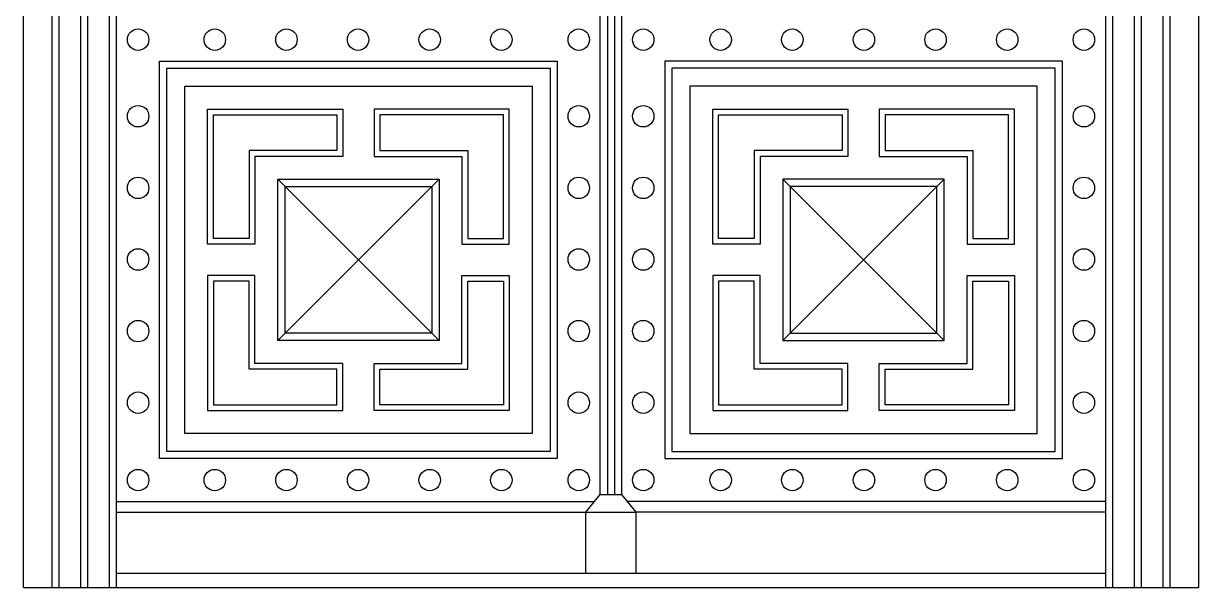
# Model space of a CAD drawing. Header units: metres. Extents: x 44449 to 46091, y 575 to 3618.
# Drawn here: x 44449 to 46091, y 575 to 1363 of the extents above; entities that cross this region are included whole.
import ezdxf

# ---------------------------------------------------------------- set-up
doc = ezdxf.new("R2010")
doc.units = ezdxf.units.M
for name, color, linetype in [('1', 3, 'Continuous'), ('2', 2, 'Continuous'), ('7', 7, 'Continuous')]:
    doc.layers.add(name, color=color, linetype=linetype)

# ---------------------------------------------------------------- blocks, each defined once
blk = doc.blocks.new('FH01F017')
at = {"layer": '1'}
for p, q in [((1059.5, 2612.96), (1059.5, 169)), ((1072.5, 2612.96), (1072.5, 169)), ((461.5, 741), (754, 448.5)), ((754, 741), (461.5, 448.5)), ((1378, 741), (1670.5, 448.5)), ((1670.5, 741), (1378, 448.5)), ((1046.5, 169), (1085.5, 169)), ((169, 136.5), (1020.5, 136.5)), ((1020.5, 136.5), (1111.5, 136.5)), ((1963, 136.5), (1111.5, 136.5)), ((1963, 136.5), (1111.5, 136.5))]:
    blk.add_line(p, q, dxfattribs=at)
for points in [[(52, 0), (52, 3646.24, -0.18), (2080, 3646.24), (2080, 0)], [(65, 0), (65, 3637.28, -0.18), (2067, 3637.28), (2067, 0)], [(104, 0), (104, 3610.22, -0.18), (2028, 3610.22), (2028, 0)], [(117, 0), (117, 3601.14, -0.18), (2015, 3601.14), (2015, 0)]]:
    blk.add_lwpolyline(points, format="xyb", dxfattribs=at)
for points in [[(169, 0), (169, 2717), (1963, 2717), (1963, 0)], [(754, 568.75), (754, 448.5), (461.5, 448.5), (461.5, 741), (754, 741), (754, 568.75)], [(1378, 568.75), (1378, 448.5), (1670.5, 448.5), (1670.5, 741), (1378, 741), (1378, 568.75)]]:
    blk.add_lwpolyline(points, dxfattribs=at)
for points in [[(260, 247), (260, 942.5), (955.5, 942.5), (955.5, 247)], [(1872, 247), (1872, 942.5), (1176.5, 942.5), (1176.5, 247)], [(579.15, 782.6), (419.9, 782.6), (419.9, 623.35), (334.1, 623.35), (334.1, 868.4), (579.15, 868.4)], [(568.75, 793), (409.5, 793), (409.5, 633.75), (344.5, 633.75), (344.5, 858), (568.75, 858)], [(881.4, 623.35), (881.4, 868.4), (636.35, 868.4), (636.35, 782.6), (795.6, 782.6), (795.6, 623.35)], [(871, 633.75), (871, 858), (646.75, 858), (646.75, 793), (806, 793), (806, 633.75)], [(1250.6, 623.35), (1250.6, 868.4), (1495.65, 868.4), (1495.65, 782.6), (1336.4, 782.6), (1336.4, 623.35)], [(1261, 633.75), (1261, 858), (1485.25, 858), (1485.25, 793), (1326, 793), (1326, 633.75)], [(1552.85, 782.6), (1712.1, 782.6), (1712.1, 623.35), (1797.9, 623.35), (1797.9, 868.4), (1552.85, 868.4)], [(1563.25, 793), (1722.5, 793), (1722.5, 633.75), (1787.5, 633.75), (1787.5, 858), (1563.25, 858)], [(474.5, 461.5), (474.5, 728), (741, 728), (741, 461.5)], [(1657.5, 461.5), (1657.5, 728), (1391, 728), (1391, 461.5)], [(334.1, 566.15), (334.1, 321.1), (579.15, 321.1), (579.15, 406.9), (419.9, 406.9), (419.9, 566.15)], [(344.5, 555.75), (344.5, 331.5), (568.75, 331.5), (568.75, 396.5), (409.5, 396.5), (409.5, 555.75)], [(636.35, 406.9), (795.6, 406.9), (795.6, 566.15), (881.4, 566.15), (881.4, 321.1), (636.35, 321.1)], [(646.75, 396.5), (806, 396.5), (806, 555.75), (871, 555.75), (871, 331.5), (646.75, 331.5)], [(1495.65, 406.9), (1336.4, 406.9), (1336.4, 566.15), (1250.6, 566.15), (1250.6, 321.1), (1495.65, 321.1)], [(1485.25, 396.5), (1326, 396.5), (1326, 555.75), (1261, 555.75), (1261, 331.5), (1485.25, 331.5)], [(1797.9, 566.15), (1797.9, 321.1), (1552.85, 321.1), (1552.85, 406.9), (1712.1, 406.9), (1712.1, 566.15)], [(1787.5, 555.75), (1787.5, 331.5), (1563.25, 331.5), (1563.25, 396.5), (1722.5, 396.5), (1722.5, 555.75)]]:
    blk.add_lwpolyline(points, close=True, dxfattribs=at)
for centre in [(208, 994.5), (347.1, 994.5), (477.1, 994.5), (607.1, 994.5), (737.1, 994.5), (867.1, 994.5), (1007.5, 994.5), (1124.5, 994.5), (1264.9, 994.5), (1394.9, 994.5), (1524.9, 994.5), (1654.9, 994.5), (1784.9, 994.5), (1924, 994.5), (208, 855.4), (1007.5, 855.4), (1124.5, 855.4), (1924, 855.4), (208, 725.4), (1007.5, 725.4), (1124.5, 725.4), (1924, 725.4), (208, 595.4), (1007.5, 595.4), (1124.5, 595.4), (1924, 595.4), (208, 465.4), (1007.5, 465.4), (1124.5, 465.4), (1924, 465.4), (208, 335.4), (1007.5, 335.4), (1124.5, 335.4), (1924, 335.4), (208, 195), (347.1, 195), (477.1, 195), (607.1, 195), (737.1, 195), (867.1, 195), (1007.5, 195), (1124.5, 195), (1264.9, 195), (1394.9, 195), (1524.9, 195), (1654.9, 195), (1784.9, 195), (1924, 195)]:
    blk.add_circle(centre, 19.5, dxfattribs=at)
at = {"layer": '2'}
blk.add_line((0, 0), (2132, 0), dxfattribs=at)
at = {"layer": '7'}
for p, q in [((169, 156), (1036.1, 156)), ((1963, 156), (1095.9, 156)), ((1963, 156), (1095.9, 156)), ((169, 26), (1963, 26))]:
    blk.add_line(p, q, dxfattribs=at)
for points in [[(0, 0), (0, 3681.77, -0.19), (2132, 3681.77), (2132, 0)], [(156, 0), (156, 3573.7, -0.17), (1976, 3573.7), (1976, 0)], [(1020.5, 26), (1020.5, 136.5), (1046.5, 169), (1046.5, 991.9), (1046.5, 2612.96, -1.15), (1046.5, 2625.96, 0.11), (1026.88, 2677.96), (1020.5, 2717)], [(1111.5, 26), (1111.5, 136.5), (1085.5, 169), (1085.5, 991.9), (1085.5, 2612.96, 1.15), (1085.5, 2625.96, -0.11), (1105.12, 2677.96), (1111.5, 2717)]]:
    blk.add_lwpolyline(points, format="xyb", dxfattribs=at)
for points in [[(247, 234), (247, 955.5), (968.5, 955.5), (968.5, 234)], [(1885, 234), (1885, 955.5), (1163.5, 955.5), (1163.5, 234)], [(292.5, 279.5), (292.5, 910), (923, 910), (923, 279.5)], [(1839.5, 279.5), (1839.5, 910), (1209, 910), (1209, 279.5)]]:
    blk.add_lwpolyline(points, close=True, dxfattribs=at)

msp = doc.modelspace()

# ---------------------------------------------------------------- block references
at = {"layer": '7', "xscale": 0.77, "yscale": 0.77, "zscale": 0.77}
msp.add_blockref('FH01F017', (44448.95, 574.85), dxfattribs=at)

doc.saveas('drawing.dxf')
